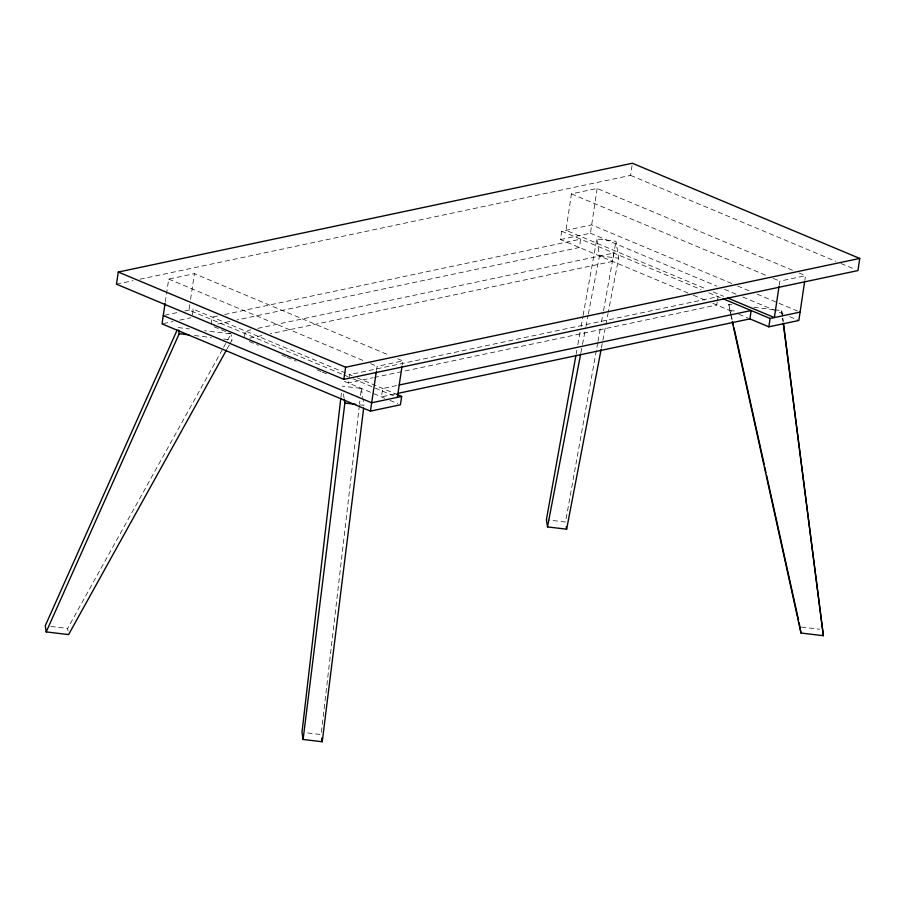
<?xml version="1.0" encoding="UTF-8"?>
<svg xmlns="http://www.w3.org/2000/svg" width="905" height="905" viewBox="0 0 905 905"><rect width="100%" height="100%" fill="white"/><g stroke="black" fill="none" stroke-linecap="round" stroke-linejoin="round"><path stroke-width="0.68" stroke-dasharray="4.53 3.39" d="M340.914 397.352L341.4 393.155M359.398 405.248L321.117 734.589L306.082 732.79M359.557 403.845L359.885 401.039M360.541 395.428L361.355 388.426L342.214 386.141M165.276 302.032L168.703 279.102L194.417 273.661L389.795 355.461M189.779 304.691L188.975 310.087L342.667 374.432M190.582 299.295L194.417 273.661M192.426 314.748L193.251 309.182L352.169 375.711M211.159 324.069L212.2 317.112L217.72 315.947M244.52 336.558L245.357 330.992L250.877 329.827M376.514 370.394L377.114 366.355L402.827 360.914L402.216 364.964M688.083 293.005L560.444 239.565L561.688 231.216L591.678 224.87L732.349 283.763M792.497 270.244L597.119 188.444L571.417 193.885L565.976 230.311L706.647 289.204M560.444 239.565L590.433 233.219L597.119 188.444M139.958 279.215L630.581 175.389L632.199 164.597M717.179 302.213L716.76 304.996L374.534 377.419M717.382 300.822L718.016 296.648L349.556 374.613L348.312 382.962L373.154 377.713M779.216 285.177L779.827 281.138L805.529 275.697L804.918 279.747M576.112 354.353L576.858 350.178M577.865 344.624L580.105 332.112M581.112 326.558L582.854 316.829M583.103 315.438L596.848 238.988L615.988 241.273L618.635 258.197L608.284 312.123M597.741 342.735L565.512 522.027L547.74 519.9M598.001 341.343L600.49 327.452M601.497 321.886L603.239 312.157M603.499 310.766L615.988 241.273M580.931 352.701L582.254 345.789M582.515 344.398L585.705 327.814M585.965 326.434L588.092 315.37M588.352 313.99L599.495 255.911L596.848 238.988M601.395 348.074L605.637 325.947M605.898 324.567L608.024 313.503M68.011 630.909L67.626 628.455L222.856 348.674M223.546 347.441L226.963 341.276M227.653 340.042L231.069 333.877L204.654 330.732M227.246 348.64L229.293 344.941M229.972 343.708L232.031 340.009L231.261 335.11M116.462 284.181L133.046 280.674M164.631 315.234L178.262 312.349M184.914 310.947L193.251 309.182M163.375 323.583L172.923 321.569M179.733 320.121L190.65 317.813M224.621 314.488L580.648 239.146L579.404 247.495L237.178 319.906M217.856 324.001L230.277 321.365M257.778 328.368L613.805 253.027L612.561 261.375L270.324 333.787M249.633 338.176L263.434 335.246M396.514 385.575L382.713 388.505L381.469 396.843L395.27 393.924M599.495 255.911L618.635 258.197M730.392 313.221L728.83 304.329L731.602 304.668M753.854 307.315L773.311 309.646M774.703 309.804L781.66 310.641L782.61 316.761M729.781 310.46L736.738 311.286M178.24 327.576L189.36 328.9M194.496 335.529L211.17 337.52M223.682 339.013L232.031 340.009M359.907 404.863L364.002 405.35L362.984 398.845M801.434 627.075L819.613 629.247M50.85 626.452L67.626 628.455M630.581 175.389L835.847 261.33M841.05 263.502L855.338 269.486M799.013 272.971L805.529 275.697M571.417 193.885L768.096 276.229M773.311 278.412L779.827 281.138M737.564 285.946L750.584 291.399M757.1 294.125L797.475 311.026M590.433 233.219L716.771 286.116M724.588 289.385L736.319 294.295M742.824 297.021L783.21 313.922M789.714 316.648L797.531 319.929M713.163 291.93L723.581 296.297M561.688 231.216L701.058 289.566M708.875 292.835L720.595 297.745M693.298 295.188L707.631 301.184M712.835 303.367L734.611 312.474M738.887 314.273L748.005 318.085M397.612 358.731L402.827 360.914M168.703 279.102L364.093 360.903M370.609 363.629L377.114 366.355M357.215 377.826L396.458 394.252M343.979 374.975L347.882 376.616M353.097 378.799L393.471 395.7M214.146 326.796L231.352 334.002M249.316 341.524L258.434 345.337M281.885 355.156L285.788 356.785M287.089 357.339L296.207 361.152M317.055 369.873L320.958 371.514M322.259 372.057L328.775 374.783M344.409 381.333L384.783 398.234M389.998 400.417L397.815 403.687M728.83 304.329L731.263 315.359M731.568 316.739L732.168 319.499M730.697 314.601L731.919 320.11M361.355 388.426L362.781 397.544M343.436 393.958L344.047 397.861M782.791 318.164L783.153 320.958M781.66 310.641L783.085 321.829"/><path stroke-width="1.36" d="M340.755 398.754L301.987 732.303L303.107 739.464L322.237 741.749L363.652 408.155M303.107 739.464L344.862 403.064L344.251 399.162M118.284 272.043L116.462 284.181L343.821 379.365L857.94 270.572L859.75 258.434L632.391 163.251L118.284 272.043L345.631 367.226L859.75 258.434M165.083 303.379L162.018 323.877L370.428 411.13L400.417 404.784L401.662 396.435L396.458 394.252M343.821 379.365L345.631 367.226M370.428 411.13L376.31 371.751M397.374 397.34L402.012 366.31M749.306 318.639L768.843 326.818L770.098 318.469L800.088 312.123M779.013 286.534L774.375 317.565L727.484 297.926M804.726 281.093L798.832 320.472L768.843 326.818M575.863 355.744L546.382 519.742L547.502 526.914L566.632 529.187L601.124 349.454M547.502 526.914L580.659 354.081M177.086 330.155L45.25 625.785L46.212 631.916L68.588 634.586L226.555 349.873M46.212 631.916L179.201 333.707L178.624 330.031M399.275 384.998L751.161 310.528L749.917 318.877L398.03 393.347M401.662 396.435L371.672 402.782L163.262 315.528M179.201 333.707L188.93 334.861M344.862 403.064L355.801 404.365M732.224 321.49L800.993 633.036L823.369 635.706L783.504 323.764M723.106 298.786L770.098 318.469M732.779 322.248L733.389 325.008M734 327.768L764.125 464.242M764.736 467.003L765.947 472.512M766.558 475.272L798.515 620.016M799.115 622.776L800.993 633.036M823.369 635.706L783.266 323.221M566.259 526.801L566.632 529.187M321.682 738.175L322.237 741.749"/></g></svg>
